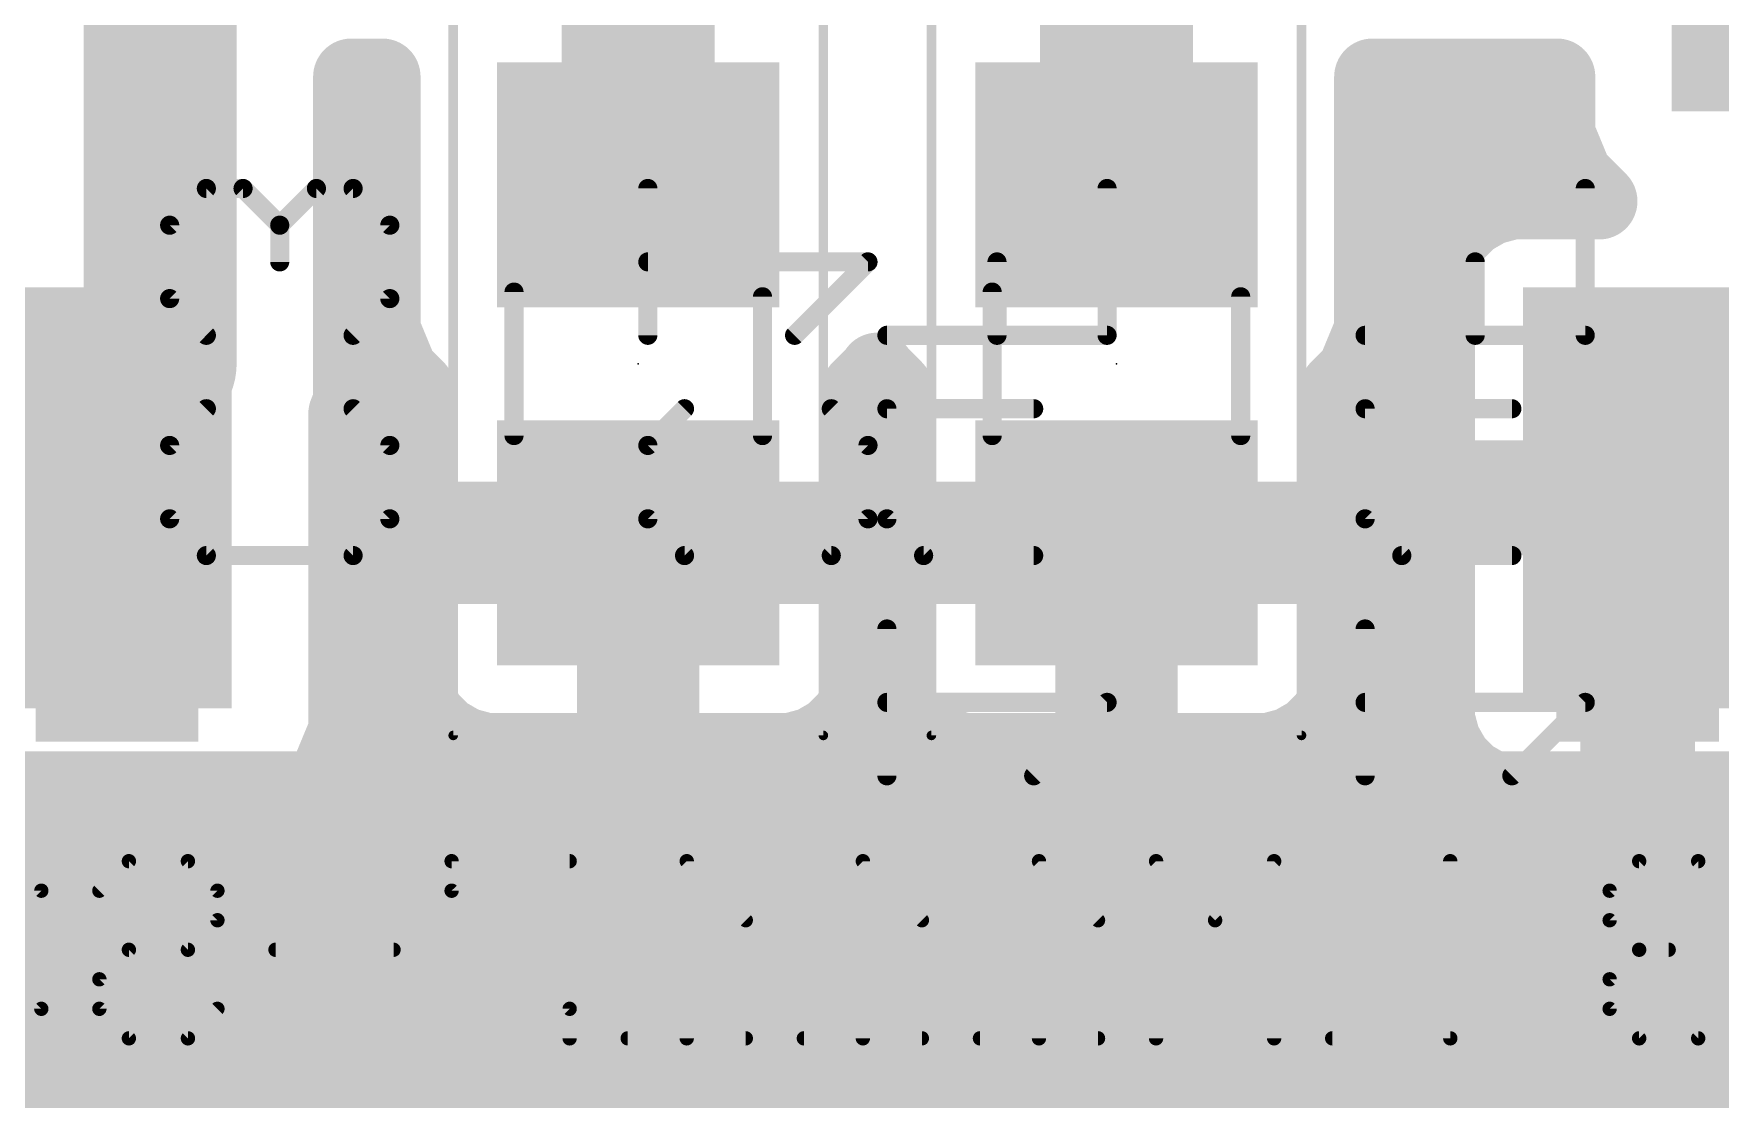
# Model space of a CAD drawing. Extents: x -0.2 to 52.3, y -1.5 to 54.9.
# Drawn here: x 24.73 to 33.69, y 30.39 to 36.04 of the extents above; entities that cross this region are included whole.
import ezdxf

# ---------------------------------------------------------------- set-up
doc = ezdxf.new("R2010")
doc.units = 0
for name, color, linetype in [('16', 175, 'CONTINUOUS'), ('22', 253, 'CONTINUOUS'), ('24', 7, 'CONTINUOUS'), ('26', 253, 'CONTINUOUS'), ('28', 253, 'CONTINUOUS'), ('40', 175, 'CONTINUOUS'), ('52', 253, 'CONTINUOUS')]:
    doc.layers.add(name, color=color, linetype=linetype)

# ---------------------------------------------------------------- blocks, each defined once
blk = doc.blocks.new('RECT')
blk.add_solid([(-0.5, -0.5), (0.5, -0.5), (-0.5, 0.5), (0.5, 0.5)])

msp = doc.modelspace()

# ---------------------------------------------------------------- linework, layer by layer
at = {"layer": '16'}
for points, const_width in [([(25.4, 34.29), (25.4, 36.83)], 0.8128), ([(27.94, 35.24), (27.94, 36.83)], 0.8128), ([(30.48, 35.24), (30.48, 36.83)], 0.8128), ([(26.416, 34.0879), (26.416, 35.814)], 0.4064), ([(26.416, 35.814), (26.5804, 35.814)], 0.4064), ([(26.5804, 35.814), (26.5804, 34.4687)], 0.4064), ([(31.8396, 34.4687), (31.8396, 35.814)], 0.4064), ([(31.8396, 35.814), (32.8204, 35.814)], 0.4064), ([(32.8204, 35.814), (32.8204, 35.5087)], 0.4064), ([(26.416, 35.7632), (26.5804, 35.7632)], 0.4064), ([(31.8396, 35.7632), (32.8204, 35.7632)], 0.4064), ([(32.8204, 35.5087), (32.9132, 35.2847)], 0.4064), ([(26.416, 35.3568), (26.5804, 35.3568)], 0.4064), ([(31.8396, 35.3568), (32.8833, 35.3568)], 0.4064), ([(32.9132, 35.2847), (33.0443, 35.1536)], 0.4064), ([(32.4625, 35.1224), (32.3583, 35.0622)], 0.4064), ([(32.5788, 35.1536), (32.4625, 35.1224)], 0.4064), ([(33.0443, 35.1536), (32.5788, 35.1536)], 0.4064), ([(32.3583, 35.0622), (32.2731, 34.9771)], 0.4064), ([(26.416, 34.9504), (26.5804, 34.9504)], 0.4064), ([(31.8396, 34.9504), (32.2577, 34.9504)], 0.4064), ([(32.2731, 34.9771), (32.213, 34.8729)], 0.4064), ([(32.213, 34.8729), (32.1818, 34.7566)], 0.4064), ([(32.1818, 34.7566), (32.1818, 33.6804)], 0.4064), ([(25.1714, 34.0614), (25.4, 34.29)], 0.8128), ([(26.416, 34.544), (26.5804, 34.544)], 0.4064), ([(26.5804, 34.4687), (26.6732, 34.2447)], 0.4064), ([(31.7468, 34.2447), (31.8396, 34.4687)], 0.4064), ([(31.8396, 34.544), (32.1818, 34.544)], 0.4064), ([(25.1714, 33.5788), (25.1714, 34.0614)], 0.8128), ([(26.6732, 34.2447), (26.7613, 34.1566)], 0.4064), ([(29.1187, 34.1566), (29.2068, 34.2447)], 0.4064), ([(29.2068, 34.2447), (29.21, 34.2524)], 0.4064), ([(29.21, 34.2524), (29.2132, 34.2447)], 0.4064), ([(29.2132, 34.2447), (29.3013, 34.1566)], 0.4064), ([(31.6587, 34.1566), (31.7468, 34.2447)], 0.4064), ([(26.416, 34.1376), (26.7562, 34.1376)], 0.4064), ([(26.7613, 34.1566), (26.7328, 34.0502)], 0.4064), ([(29.1472, 34.0502), (29.1187, 34.1566)], 0.4064), ([(29.1238, 34.1376), (29.2962, 34.1376)], 0.4064), ([(29.3013, 34.1566), (29.2728, 34.0502)], 0.4064), ([(31.6872, 34.0502), (31.6587, 34.1566)], 0.4064), ([(31.6638, 34.1376), (32.1818, 34.1376)], 0.4064), ([(26.3906, 34.0266), (26.416, 34.0879)], 0.4064), ([(26.3906, 32.3399), (26.3906, 34.0266)], 0.4064), ([(26.7328, 34.0502), (26.7328, 33.4618)], 0.4064), ([(29.1472, 33.4618), (29.1472, 34.0502)], 0.4064), ([(29.2728, 34.0502), (29.2728, 33.4618)], 0.4064), ([(31.6872, 33.4618), (31.6872, 34.0502)], 0.4064), ([(26.3906, 33.7312), (26.7328, 33.7312)], 0.4064), ([(29.1472, 33.7312), (29.2728, 33.7312)], 0.4064), ([(31.6872, 33.7312), (32.1818, 33.7312)], 0.4064), ([(32.1818, 33.6804), (33.147, 33.6804)], 0.4064), ([(33.147, 33.6804), (33.147, 33.4772)], 0.4064), ([(33.3502, 33.4772), (33.3502, 33.6804)], 0.4064), ([(33.3502, 33.6804), (34.3154, 33.6804)], 0.4064), ([(26.7328, 33.4618), (27.8182, 33.4618)], 0.4064), ([(27.8182, 33.4618), (27.8182, 33.2182)], 0.4064), ([(28.0618, 33.2182), (28.0618, 33.4618)], 0.4064), ([(28.0618, 33.4618), (29.1472, 33.4618)], 0.4064), ([(29.2728, 33.4618), (30.3582, 33.4618)], 0.4064), ([(30.3582, 33.4618), (30.3582, 33.2182)], 0.4064), ([(30.6018, 33.2182), (30.6018, 33.4618)], 0.4064), ([(30.6018, 33.4618), (31.6872, 33.4618)], 0.4064), ([(33.147, 33.4772), (32.1818, 33.4772)], 0.4064), ([(32.1818, 33.4772), (32.1818, 32.401)], 0.4064), ([(33.147, 32.004), (33.147, 33.4772)], 0.4064), ([(33.147, 33.4772), (33.3502, 33.4772)], 0.4064), ([(33.3502, 33.4772), (33.3502, 32.004)], 0.4064), ([(34.3154, 33.4772), (33.3502, 33.4772)], 0.4064), ([(26.3906, 33.3248), (27.8182, 33.3248)], 0.4064), ([(28.0618, 33.3248), (30.3582, 33.3248)], 0.4064), ([(30.6018, 33.3248), (32.1818, 33.3248)], 0.4064), ([(33.147, 33.3248), (33.3502, 33.3248)], 0.4064), ([(27.8182, 33.2182), (26.7328, 33.2182)], 0.4064), ([(26.7328, 33.2182), (26.7328, 32.6298)], 0.4064), ([(27.8182, 32.2328), (27.8182, 33.2182)], 0.4064), ([(27.8182, 33.2182), (28.0618, 33.2182)], 0.4064), ([(28.0618, 33.2182), (28.0618, 32.2328)], 0.4064), ([(29.1472, 33.2182), (28.0618, 33.2182)], 0.4064), ([(29.1472, 32.6298), (29.1472, 33.2182)], 0.4064), ([(30.3582, 33.2182), (29.2728, 33.2182)], 0.4064), ([(29.2728, 33.2182), (29.2728, 32.6298)], 0.4064), ([(30.3582, 32.2328), (30.3582, 33.2182)], 0.4064), ([(30.3582, 33.2182), (30.6018, 33.2182)], 0.4064), ([(30.6018, 33.2182), (30.6018, 32.2328)], 0.4064), ([(31.6872, 33.2182), (30.6018, 33.2182)], 0.4064), ([(31.6872, 32.6298), (31.6872, 33.2182)], 0.4064), ([(26.3906, 32.9184), (26.7328, 32.9184)], 0.4064), ([(27.8182, 32.9184), (28.0618, 32.9184)], 0.4064), ([(29.1472, 32.9184), (29.2728, 32.9184)], 0.4064), ([(30.3582, 32.9184), (30.6018, 32.9184)], 0.4064), ([(31.6872, 32.9184), (32.1818, 32.9184)], 0.4064), ([(33.147, 32.9184), (33.3502, 32.9184)], 0.4064), ([(26.7328, 32.6298), (26.764, 32.5135)], 0.4064), ([(29.116, 32.5135), (29.1472, 32.6298)], 0.4064), ([(29.2728, 32.6298), (29.304, 32.5135)], 0.4064), ([(31.656, 32.5135), (31.6872, 32.6298)], 0.4064), ([(26.3906, 32.512), (26.7648, 32.512)], 0.4064), ([(26.764, 32.5135), (26.8241, 32.4093)], 0.4064), ([(27.8182, 32.512), (28.0618, 32.512)], 0.4064), ([(29.0559, 32.4093), (29.116, 32.5135)], 0.4064), ([(29.1152, 32.512), (29.3048, 32.512)], 0.4064), ([(29.304, 32.5135), (29.3641, 32.4093)], 0.4064), ([(30.3582, 32.512), (30.6018, 32.512)], 0.4064), ([(31.5959, 32.4093), (31.656, 32.5135)], 0.4064), ([(31.6552, 32.512), (32.1818, 32.512)], 0.4064), ([(33.147, 32.512), (33.3502, 32.512)], 0.4064), ([(26.8241, 32.4093), (26.9093, 32.3241)], 0.4064), ([(28.9707, 32.3241), (29.0559, 32.4093)], 0.4064), ([(29.3641, 32.4093), (29.4493, 32.3241)], 0.4064), ([(31.5107, 32.3241), (31.5959, 32.4093)], 0.4064), ([(26.2978, 32.1159), (26.3906, 32.3399)], 0.4064), ([(26.9093, 32.3241), (27.0135, 32.264)], 0.4064), ([(28.8665, 32.264), (28.9707, 32.3241)], 0.4064), ([(29.4493, 32.3241), (29.5535, 32.264)], 0.4064), ([(31.4065, 32.264), (31.5107, 32.3241)], 0.4064), ([(32.1818, 32.401), (32.213, 32.2847)], 0.4064), ([(27.0135, 32.264), (27.1298, 32.2328)], 0.4064), ([(27.1298, 32.2328), (27.8182, 32.2328)], 0.4064), ([(28.0618, 32.2328), (28.7502, 32.2328)], 0.4064), ([(28.7502, 32.2328), (28.8665, 32.264)], 0.4064), ([(29.5535, 32.264), (29.6698, 32.2328)], 0.4064), ([(29.6698, 32.2328), (30.3582, 32.2328)], 0.4064), ([(30.6018, 32.2328), (31.2902, 32.2328)], 0.4064), ([(31.2902, 32.2328), (31.4065, 32.264)], 0.4064), ([(32.213, 32.2847), (32.2731, 32.1805)], 0.4064), ([(32.2731, 32.1805), (32.3583, 32.0953)], 0.4064), ([(26.1263, 31.9444), (26.2978, 32.1159)], 0.4064), ([(26.2875, 32.1056), (32.348, 32.1056)], 0.4064), ([(32.3583, 32.0953), (32.4625, 32.0352)], 0.4064), ([(33.147, 32.1056), (33.3502, 32.1056)], 0.4064), ([(32.4625, 32.0352), (32.5788, 32.004)], 0.4064), ([(32.5788, 32.004), (33.147, 32.004)], 0.4064), ([(33.3502, 32.004), (33.9184, 32.004)], 0.4064), ([(25.9023, 31.8516), (26.1263, 31.9444)], 0.4064), ([(24.4405, 31.8516), (25.9023, 31.8516)], 0.4064), ([(19.8628, 31.6992), (40.6148, 31.6992)], 0.4064), ([(19.8628, 31.2928), (40.5384, 31.2928)], 0.4064), ([(19.8628, 30.8864), (40.5384, 30.8864)], 0.4064), ([(20.1995, 30.48), (40.5384, 30.48)], 0.4064)]:
    msp.add_lwpolyline(points, dxfattribs=dict(at, const_width=const_width))
for points, const_width in [([(26.5176, 35.814, 1), (26.3144, 35.814)], 0.2032), ([(26.416, 35.9156, 1), (26.416, 35.7124)], 0.2032), ([(26.682, 35.814, 1), (26.4788, 35.814)], 0.2032), ([(26.5804, 35.7124, 1), (26.5804, 35.9156)], 0.2032), ([(31.9412, 35.814, 1), (31.738, 35.814)], 0.2032), ([(31.8396, 35.9156, 1), (31.8396, 35.7124)], 0.2032), ([(32.922, 35.814, 1), (32.7188, 35.814)], 0.2032), ([(32.8204, 35.7124, 1), (32.8204, 35.9156)], 0.2032), ([(26.416, 35.8648, 1), (26.416, 35.6616)], 0.2032), ([(26.5804, 35.6616, 1), (26.5804, 35.8648)], 0.2032), ([(31.8396, 35.8648, 1), (31.8396, 35.6616)], 0.2032), ([(32.8204, 35.6616, 1), (32.8204, 35.8648)], 0.2032), ([(32.9143, 35.5476, 1), (32.7265, 35.4699)], 0.2032), ([(32.7188, 35.5087, 1), (32.922, 35.5087)], 0.2032), ([(26.416, 35.4584, 1), (26.416, 35.2552)], 0.2032), ([(26.5804, 35.2552, 1), (26.5804, 35.4584)], 0.2032), ([(31.8396, 35.4584, 1), (31.8396, 35.2552)], 0.2032), ([(32.985, 35.3565, 1), (32.8414, 35.2128)], 0.2032), ([(32.8833, 35.2552, 1), (32.8833, 35.4584)], 0.2032), ([(27.7368, 35.24, 1), (28.1432, 35.24)], 0.4064), ([(30.2768, 35.24, 1), (30.6832, 35.24)], 0.4064), ([(32.8193, 35.2458, 1), (33.0071, 35.3236)], 0.2032), ([(32.4362, 35.2206, 1), (32.4888, 35.0243)], 0.2032), ([(32.5133, 35.0345, 1), (32.4117, 35.2104)], 0.2032), ([(32.5788, 35.2552, 1), (32.5788, 35.052)], 0.2032), ([(32.6051, 35.0555, 1), (32.5525, 35.2517)], 0.2032), ([(32.9725, 35.0818, 1), (33.1161, 35.2254)], 0.2032), ([(33.0443, 35.052, 1), (33.0443, 35.2552)], 0.2032), ([(32.3075, 35.1502, 1), (32.4091, 34.9743)], 0.2032), ([(32.4301, 34.9904, 1), (32.2864, 35.1341)], 0.2032), ([(26.416, 35.052, 1), (26.416, 34.8488)], 0.2032), ([(26.5804, 34.8488, 1), (26.5804, 35.052)], 0.2032), ([(31.8396, 35.052, 1), (31.8396, 34.8488)], 0.2032), ([(32.2013, 35.049, 1), (32.345, 34.9053)], 0.2032), ([(32.3611, 34.9263, 1), (32.1852, 35.0279)], 0.2032), ([(32.2577, 34.8488, 1), (32.2577, 35.052)], 0.2032), ([(32.3111, 34.8466, 1), (32.1148, 34.8992)], 0.2032), ([(32.2834, 34.7566, 1), (32.0802, 34.7566)], 0.2032), ([(32.125, 34.9237, 1), (32.3009, 34.8221)], 0.2032), ([(32.0837, 34.7829, 1), (32.2799, 34.7303)], 0.2032), ([(25.5437, 34.1463, 1), (25.2563, 34.4337)], 0.4064), ([(26.416, 34.6456, 1), (26.416, 34.4424)], 0.2032), ([(26.6743, 34.5076, 1), (26.4865, 34.4299)], 0.2032), ([(26.5804, 34.4424, 1), (26.5804, 34.6456)], 0.2032), ([(31.8396, 34.6456, 1), (31.8396, 34.4424)], 0.2032), ([(31.9335, 34.4299, 1), (31.7457, 34.5076)], 0.2032), ([(32.1818, 34.4424, 1), (32.1818, 34.6456)], 0.2032), ([(25.1968, 34.29, 1), (25.6032, 34.29)], 0.4064), ([(26.4788, 34.4687, 1), (26.682, 34.4687)], 0.2032), ([(31.738, 34.4687, 1), (31.9412, 34.4687)], 0.2032), ([(25.3746, 34.0614, 1), (24.9682, 34.0614)], 0.4064), ([(25.0277, 34.2051, 1), (25.3151, 33.9177)], 0.4064), ([(26.745, 34.3165, 1), (26.6014, 34.1728)], 0.2032), ([(29.3039, 34.2913, 1), (29.1161, 34.2136)], 0.2032), ([(29.285, 34.3165, 1), (29.1414, 34.1728)], 0.2032), ([(29.3039, 34.2135, 1), (29.1161, 34.2913)], 0.2032), ([(29.2786, 34.1728, 1), (29.1349, 34.3165)], 0.2032), ([(31.8186, 34.1728, 1), (31.6749, 34.3165)], 0.2032), ([(26.416, 34.2392, 1), (26.416, 34.036)], 0.2032), ([(26.5793, 34.2058, 1), (26.7671, 34.2836)], 0.2032), ([(26.8594, 34.1303, 1), (26.6632, 34.1829)], 0.2032), ([(26.6895, 34.0847, 1), (26.8332, 34.2284)], 0.2032), ([(26.7562, 34.036, 1), (26.7562, 34.2392)], 0.2032), ([(29.2168, 34.1829, 1), (29.0205, 34.1303)], 0.2032), ([(29.0468, 34.2284, 1), (29.1905, 34.0847)], 0.2032), ([(29.1238, 34.2392, 1), (29.1238, 34.036)], 0.2032), ([(29.1129, 34.2836, 1), (29.3007, 34.2058)], 0.2032), ([(29.1193, 34.2058, 1), (29.3071, 34.2835)], 0.2032), ([(29.3994, 34.1303, 1), (29.2032, 34.1829)], 0.2032), ([(29.2295, 34.0847, 1), (29.3732, 34.2284)], 0.2032), ([(29.2962, 34.036, 1), (29.2962, 34.2392)], 0.2032), ([(31.7568, 34.1829, 1), (31.5605, 34.1303)], 0.2032), ([(31.5868, 34.2284, 1), (31.7305, 34.0847)], 0.2032), ([(31.6638, 34.2392, 1), (31.6638, 34.036)], 0.2032), ([(31.6529, 34.2836, 1), (31.8407, 34.2058)], 0.2032), ([(32.1818, 34.036, 1), (32.1818, 34.2392)], 0.2032), ([(26.4922, 34.0266, 1), (26.289, 34.0266)], 0.2032), ([(26.5099, 34.049, 1), (26.3221, 34.1268)], 0.2032), ([(26.8344, 34.0502, 1), (26.6312, 34.0502)], 0.2032), ([(29.2488, 34.0502, 1), (29.0456, 34.0502)], 0.2032), ([(29.3744, 34.0502, 1), (29.1712, 34.0502)], 0.2032), ([(31.7888, 34.0502, 1), (31.5856, 34.0502)], 0.2032), ([(26.2967, 34.0655, 1), (26.4845, 33.9877)], 0.2032), ([(26.3144, 34.0879, 1), (26.5176, 34.0879)], 0.2032), ([(26.6347, 34.0765, 1), (26.8309, 34.0239)], 0.2032), ([(29.0491, 34.0239, 1), (29.2453, 34.0765)], 0.2032), ([(29.1747, 34.0765, 1), (29.3709, 34.0239)], 0.2032), ([(31.5891, 34.0239, 1), (31.7853, 34.0765)], 0.2032), ([(26.3906, 33.8328, 1), (26.3906, 33.6296)], 0.2032), ([(26.7328, 33.6296, 1), (26.7328, 33.8328)], 0.2032), ([(29.1472, 33.8328, 1), (29.1472, 33.6296)], 0.2032), ([(29.2728, 33.6296, 1), (29.2728, 33.8328)], 0.2032), ([(31.6872, 33.8328, 1), (31.6872, 33.6296)], 0.2032), ([(32.1818, 33.782, 1), (32.1818, 33.5788)], 0.2032), ([(32.1818, 33.6296, 1), (32.1818, 33.8328)], 0.2032), ([(33.2486, 33.6804, 1), (33.0454, 33.6804)], 0.2032), ([(33.147, 33.5788, 1), (33.147, 33.782)], 0.2032), ([(33.4518, 33.6804, 1), (33.2486, 33.6804)], 0.2032), ([(33.3502, 33.782, 1), (33.3502, 33.5788)], 0.2032), ([(24.9682, 33.5788, 1), (25.3746, 33.5788)], 0.4064), ([(32.0802, 33.6804, 1), (32.2834, 33.6804)], 0.2032), ([(26.7328, 33.5634, 1), (26.7328, 33.3602)], 0.2032), ([(27.9198, 33.4618, 1), (27.7166, 33.4618)], 0.2032), ([(27.8182, 33.3602, 1), (27.8182, 33.5634)], 0.2032), ([(28.1634, 33.4618, 1), (27.9602, 33.4618)], 0.2032), ([(28.0618, 33.5634, 1), (28.0618, 33.3602)], 0.2032), ([(29.1472, 33.3602, 1), (29.1472, 33.5634)], 0.2032), ([(29.2728, 33.5634, 1), (29.2728, 33.3602)], 0.2032), ([(30.4598, 33.4618, 1), (30.2566, 33.4618)], 0.2032), ([(30.3582, 33.3602, 1), (30.3582, 33.5634)], 0.2032), ([(30.7034, 33.4618, 1), (30.5002, 33.4618)], 0.2032), ([(30.6018, 33.5634, 1), (30.6018, 33.3602)], 0.2032), ([(31.6872, 33.3602, 1), (31.6872, 33.5634)], 0.2032), ([(32.1818, 33.5788, 1), (32.1818, 33.3756)], 0.2032), ([(32.2834, 33.4772, 1), (32.0802, 33.4772)], 0.2032), ([(33.2486, 33.4772, 1), (33.0454, 33.4772)], 0.2032), ([(33.147, 33.5788, 1), (33.147, 33.3756)], 0.2032), ([(33.147, 33.3756, 1), (33.147, 33.5788)], 0.2032), ([(33.4518, 33.4772, 1), (33.2486, 33.4772)], 0.2032), ([(33.3502, 33.5788, 1), (33.3502, 33.3756)], 0.2032), ([(33.3502, 33.3756, 1), (33.3502, 33.5788)], 0.2032), ([(26.3906, 33.4264, 1), (26.3906, 33.2232)], 0.2032), ([(26.6312, 33.4618, 1), (26.8344, 33.4618)], 0.2032), ([(27.8182, 33.2232, 1), (27.8182, 33.4264)], 0.2032), ([(28.0618, 33.4264, 1), (28.0618, 33.2232)], 0.2032), ([(29.0456, 33.4618, 1), (29.2488, 33.4618)], 0.2032), ([(29.1712, 33.4618, 1), (29.3744, 33.4618)], 0.2032), ([(30.3582, 33.2232, 1), (30.3582, 33.4264)], 0.2032), ([(30.6018, 33.4264, 1), (30.6018, 33.2232)], 0.2032), ([(31.5856, 33.4618, 1), (31.7888, 33.4618)], 0.2032), ([(32.1818, 33.2232, 1), (32.1818, 33.4264)], 0.2032), ([(33.0454, 33.4772, 1), (33.2486, 33.4772)], 0.2032), ([(33.147, 33.4264, 1), (33.147, 33.2232)], 0.2032), ([(33.2486, 33.4772, 1), (33.4518, 33.4772)], 0.2032), ([(33.3502, 33.2232, 1), (33.3502, 33.4264)], 0.2032), ([(26.7328, 33.3198, 1), (26.7328, 33.1166)], 0.2032), ([(26.8344, 33.2182, 1), (26.6312, 33.2182)], 0.2032), ([(27.9198, 33.2182, 1), (27.7166, 33.2182)], 0.2032), ([(27.8182, 33.3198, 1), (27.8182, 33.1166)], 0.2032), ([(27.8182, 33.1166, 1), (27.8182, 33.3198)], 0.2032), ([(28.1634, 33.2182, 1), (27.9602, 33.2182)], 0.2032), ([(28.0618, 33.3198, 1), (28.0618, 33.1166)], 0.2032), ([(28.0618, 33.1166, 1), (28.0618, 33.3198)], 0.2032), ([(29.2488, 33.2182, 1), (29.0456, 33.2182)], 0.2032), ([(29.1472, 33.1166, 1), (29.1472, 33.3198)], 0.2032), ([(29.2728, 33.3198, 1), (29.2728, 33.1166)], 0.2032), ([(29.3744, 33.2182, 1), (29.1712, 33.2182)], 0.2032), ([(30.4598, 33.2182, 1), (30.2566, 33.2182)], 0.2032), ([(30.3582, 33.3198, 1), (30.3582, 33.1166)], 0.2032), ([(30.3582, 33.1166, 1), (30.3582, 33.3198)], 0.2032), ([(30.7034, 33.2182, 1), (30.5002, 33.2182)], 0.2032), ([(30.6018, 33.3198, 1), (30.6018, 33.1166)], 0.2032), ([(30.6018, 33.1166, 1), (30.6018, 33.3198)], 0.2032), ([(31.7888, 33.2182, 1), (31.5856, 33.2182)], 0.2032), ([(31.6872, 33.1166, 1), (31.6872, 33.3198)], 0.2032), ([(27.7166, 33.2182, 1), (27.9198, 33.2182)], 0.2032), ([(27.9602, 33.2182, 1), (28.1634, 33.2182)], 0.2032), ([(30.2566, 33.2182, 1), (30.4598, 33.2182)], 0.2032), ([(30.5002, 33.2182, 1), (30.7034, 33.2182)], 0.2032), ([(26.3906, 33.02, 1), (26.3906, 32.8168)], 0.2032), ([(26.7328, 32.8168, 1), (26.7328, 33.02)], 0.2032), ([(27.8182, 33.02, 1), (27.8182, 32.8168)], 0.2032), ([(28.0618, 32.8168, 1), (28.0618, 33.02)], 0.2032), ([(29.1472, 33.02, 1), (29.1472, 32.8168)], 0.2032), ([(29.2728, 32.8168, 1), (29.2728, 33.02)], 0.2032), ([(30.3582, 33.02, 1), (30.3582, 32.8168)], 0.2032), ([(30.6018, 32.8168, 1), (30.6018, 33.02)], 0.2032), ([(31.6872, 33.02, 1), (31.6872, 32.8168)], 0.2032), ([(32.1818, 32.8168, 1), (32.1818, 33.02)], 0.2032), ([(33.147, 33.02, 1), (33.147, 32.8168)], 0.2032), ([(33.3502, 32.8168, 1), (33.3502, 33.02)], 0.2032), ([(26.8309, 32.6561, 1), (26.6347, 32.6035)], 0.2032), ([(29.2453, 32.6035, 1), (29.0491, 32.6561)], 0.2032), ([(29.3709, 32.6561, 1), (29.1747, 32.6035)], 0.2032), ([(31.7853, 32.6035, 1), (31.5891, 32.6561)], 0.2032), ([(26.3906, 32.6136, 1), (26.3906, 32.4104)], 0.2032), ([(26.6312, 32.6298, 1), (26.8344, 32.6298)], 0.2032), ([(26.8519, 32.5643, 1), (26.676, 32.4627)], 0.2032), ([(26.7648, 32.4104, 1), (26.7648, 32.6136)], 0.2032), ([(27.8182, 32.6136, 1), (27.8182, 32.4104)], 0.2032), ([(28.0618, 32.4104, 1), (28.0618, 32.6136)], 0.2032), ([(29.1152, 32.6136, 1), (29.1152, 32.4104)], 0.2032), ([(29.204, 32.4627, 1), (29.0281, 32.5643)], 0.2032), ([(29.0456, 32.6298, 1), (29.2488, 32.6298)], 0.2032), ([(29.1712, 32.6298, 1), (29.3744, 32.6298)], 0.2032), ([(29.3919, 32.5643, 1), (29.216, 32.4627)], 0.2032), ([(29.3048, 32.4104, 1), (29.3048, 32.6136)], 0.2032), ([(30.3582, 32.6136, 1), (30.3582, 32.4104)], 0.2032), ([(30.6018, 32.4104, 1), (30.6018, 32.6136)], 0.2032), ([(31.6552, 32.6136, 1), (31.6552, 32.4104)], 0.2032), ([(31.744, 32.4627, 1), (31.5681, 32.5643)], 0.2032), ([(31.5856, 32.6298, 1), (31.7888, 32.6298)], 0.2032), ([(32.1818, 32.4104, 1), (32.1818, 32.6136)], 0.2032), ([(33.147, 32.6136, 1), (33.147, 32.4104)], 0.2032), ([(33.3502, 32.4104, 1), (33.3502, 32.6136)], 0.2032), ([(26.6658, 32.4872, 1), (26.8621, 32.5398)], 0.2032), ([(26.896, 32.4811, 1), (26.7523, 32.3374)], 0.2032), ([(29.1277, 32.3374, 1), (28.984, 32.4811)], 0.2032), ([(29.0179, 32.5398, 1), (29.2142, 32.4872)], 0.2032), ([(29.2058, 32.4872, 1), (29.4021, 32.5398)], 0.2032), ([(29.436, 32.4811, 1), (29.2923, 32.3374)], 0.2032), ([(31.6677, 32.3374, 1), (31.524, 32.4811)], 0.2032), ([(31.5579, 32.5398, 1), (31.7542, 32.4872)], 0.2032), ([(26.4845, 32.3011, 1), (26.2967, 32.3788)], 0.2032), ([(26.7362, 32.3585, 1), (26.9121, 32.4601)], 0.2032), ([(26.9601, 32.4121, 1), (26.8585, 32.2362)], 0.2032), ([(29.0215, 32.2362, 1), (28.9199, 32.4121)], 0.2032), ([(28.9679, 32.4601, 1), (29.1438, 32.3585)], 0.2032), ([(29.2762, 32.3585, 1), (29.4521, 32.4601)], 0.2032), ([(29.5001, 32.4121, 1), (29.3985, 32.2362)], 0.2032), ([(31.5615, 32.2362, 1), (31.4599, 32.4121)], 0.2032), ([(31.5079, 32.4601, 1), (31.6838, 32.3585)], 0.2032), ([(32.2799, 32.4273, 1), (32.0837, 32.3747)], 0.2032), ([(26.289, 32.3399, 1), (26.4922, 32.3399)], 0.2032), ([(26.8374, 32.2523, 1), (26.9811, 32.396)], 0.2032), ([(27.0398, 32.3621, 1), (26.9872, 32.1658)], 0.2032), ([(26.9627, 32.176, 1), (27.0643, 32.3519)], 0.2032), ([(27.1298, 32.3344, 1), (27.1298, 32.1312)], 0.2032), ([(27.1035, 32.1347, 1), (27.1561, 32.3309)], 0.2032), ([(27.8182, 32.1312, 1), (27.8182, 32.3344)], 0.2032), ([(28.0618, 32.3344, 1), (28.0618, 32.1312)], 0.2032), ([(28.7239, 32.3309, 1), (28.7765, 32.1347)], 0.2032), ([(28.7502, 32.1312, 1), (28.7502, 32.3344)], 0.2032), ([(28.8157, 32.3519, 1), (28.9173, 32.176)], 0.2032), ([(28.8928, 32.1658, 1), (28.8402, 32.3621)], 0.2032), ([(28.8989, 32.396, 1), (29.0426, 32.2523)], 0.2032), ([(29.3774, 32.2523, 1), (29.5211, 32.396)], 0.2032), ([(29.5798, 32.3621, 1), (29.5272, 32.1658)], 0.2032), ([(29.5027, 32.176, 1), (29.6043, 32.3519)], 0.2032), ([(29.6698, 32.3344, 1), (29.6698, 32.1312)], 0.2032), ([(29.6435, 32.1347, 1), (29.6961, 32.3309)], 0.2032), ([(30.3582, 32.1312, 1), (30.3582, 32.3344)], 0.2032), ([(30.6018, 32.3344, 1), (30.6018, 32.1312)], 0.2032), ([(31.2639, 32.3309, 1), (31.3165, 32.1347)], 0.2032), ([(31.2902, 32.1312, 1), (31.2902, 32.3344)], 0.2032), ([(31.3557, 32.3519, 1), (31.4573, 32.176)], 0.2032), ([(31.4328, 32.1658, 1), (31.3802, 32.3621)], 0.2032), ([(31.4389, 32.396, 1), (31.5826, 32.2523)], 0.2032), ([(32.0802, 32.401, 1), (32.2834, 32.401)], 0.2032), ([(32.3009, 32.3355, 1), (32.125, 32.2339)], 0.2032), ([(32.1148, 32.2584, 1), (32.3111, 32.311)], 0.2032), ([(32.345, 32.2523, 1), (32.2013, 32.1086)], 0.2032), ([(26.2875, 32.2072, 1), (26.2875, 32.004)], 0.2032), ([(26.2039, 32.1548, 1), (26.3917, 32.077)], 0.2032), ([(26.3696, 32.044, 1), (26.2259, 32.1877)], 0.2032), ([(27.7166, 32.2328, 1), (27.9198, 32.2328)], 0.2032), ([(27.9602, 32.2328, 1), (28.1634, 32.2328)], 0.2032), ([(30.2566, 32.2328, 1), (30.4598, 32.2328)], 0.2032), ([(30.5002, 32.2328, 1), (30.7034, 32.2328)], 0.2032), ([(32.1852, 32.1297, 1), (32.3611, 32.2313)], 0.2032), ([(32.4091, 32.1833, 1), (32.3075, 32.0074)], 0.2032), ([(32.2864, 32.0235, 1), (32.4301, 32.1672)], 0.2032), ([(32.348, 32.004, 1), (32.348, 32.2072)], 0.2032), ([(33.147, 32.2072, 1), (33.147, 32.004)], 0.2032), ([(33.3502, 32.004, 1), (33.3502, 32.2072)], 0.2032), ([(32.4888, 32.1333, 1), (32.4362, 31.937)], 0.2032), ([(32.4117, 31.9472, 1), (32.5133, 32.1231)], 0.2032), ([(32.5788, 32.1056, 1), (32.5788, 31.9024)], 0.2032), ([(32.5525, 31.9059, 1), (32.6051, 32.1021)], 0.2032), ([(33.147, 31.9024, 1), (33.147, 32.1056)], 0.2032), ([(33.3502, 32.1056, 1), (33.3502, 31.9024)], 0.2032), ([(26.0545, 32.0162, 1), (26.1982, 31.8726)], 0.2032), ([(26.1652, 31.8505, 1), (26.0874, 32.0383)], 0.2032), ([(33.0454, 32.004, 1), (33.2486, 32.004)], 0.2032), ([(33.2486, 32.004, 1), (33.4518, 32.004)], 0.2032), ([(25.8634, 31.9455, 1), (25.9411, 31.7577)], 0.2032), ([(25.9023, 31.75, 1), (25.9023, 31.9532)], 0.2032)]:
    msp.add_lwpolyline(points, format="xyb", dxfattribs=dict(at, const_width=const_width))
at = {"layer": '22', "const_width": 0.2032}
for points in [[(26.1366, 32.131), (19.5834, 32.131)], [(26.1366, 28.829), (26.1366, 32.131)], [(38.8366, 32.131), (32.2834, 32.131)], [(32.2834, 32.131), (32.2834, 28.829)]]:
    msp.add_lwpolyline(points, dxfattribs=at)
at = {"layer": '22', "const_width": 0.1016}
for points in [[(26.1874, 32.131, 1), (26.0858, 32.131)], [(26.1366, 32.0802, 1), (26.1366, 32.1818)], [(32.2834, 32.1818, 1), (32.2834, 32.0802)], [(32.3342, 32.131, 1), (32.2326, 32.131)]]:
    msp.add_lwpolyline(points, format="xyb", dxfattribs=at)
at = {"layer": '24'}
for p in [(27.94, 34.29), (30.48, 34.29)]:
    msp.add_point(p, dxfattribs=at)
at = {"layer": '26', "const_width": 0.1016}
for points in [[(25.6457, 35.221), (25.4508, 35.0261)], [(25.8406, 35.221), (25.6457, 35.221)], [(26.0355, 35.0261), (25.8406, 35.221)], [(26.2304, 35.221), (26.0355, 35.0261)], [(26.4253, 35.221), (26.2304, 35.221)], [(26.6202, 35.0261), (26.4253, 35.221)], [(27.9908, 34.4414), (27.9908, 35.221)], [(25.4508, 35.0261), (25.4508, 34.6363)], [(26.0355, 35.0261), (26.0355, 34.8312)], [(26.6202, 34.6363), (26.6202, 35.0261)], [(29.1602, 34.8312), (27.9908, 34.8312)], [(28.7704, 34.4414), (29.1602, 34.8312)], [(25.4508, 34.6363), (25.6457, 34.4414)], [(26.4253, 34.4414), (26.6202, 34.6363)], [(25.4508, 33.8567), (25.6457, 34.0516)], [(26.4253, 34.0516), (26.6202, 33.8567)], [(27.9908, 33.8567), (28.1857, 34.0516)], [(28.9653, 34.0516), (29.1602, 33.8567)], [(25.4508, 33.4669), (25.4508, 33.8567)], [(26.6202, 33.8567), (26.6202, 33.4669)], [(27.9908, 33.4669), (27.9908, 33.8567)], [(29.1602, 33.8567), (29.1602, 33.4669)], [(25.6457, 33.272), (25.4508, 33.4669)], [(26.6202, 33.4669), (26.4253, 33.272)], [(28.1857, 33.272), (27.9908, 33.4669)], [(29.1602, 33.4669), (28.9653, 33.272)], [(26.4253, 33.272), (25.6457, 33.272)], [(28.9653, 33.272), (28.1857, 33.272)]]:
    msp.add_lwpolyline(points, dxfattribs=at)
at = {"layer": '26', "const_width": 0.0508}
for points in [[(25.6457, 35.2464, 1), (25.6457, 35.1956)], [(25.6637, 35.203, 1), (25.6277, 35.239)], [(25.8586, 35.239, 1), (25.8226, 35.203)], [(25.8406, 35.1956, 1), (25.8406, 35.2464)], [(26.2304, 35.2464, 1), (26.2304, 35.1956)], [(26.2484, 35.203, 1), (26.2124, 35.239)], [(26.4433, 35.239, 1), (26.4073, 35.203)], [(26.4253, 35.1956, 1), (26.4253, 35.2464)], [(28.0162, 35.221, 1), (27.9654, 35.221)], [(25.4328, 35.0441, 1), (25.4688, 35.0081)], [(25.4762, 35.0261, 1), (25.4254, 35.0261)], [(26.0175, 35.0441, 1), (26.0535, 35.0081)], [(26.0609, 35.0261, 1), (26.0101, 35.0261)], [(26.0175, 35.0081, 1), (26.0535, 35.0441)], [(26.6456, 35.0261, 1), (26.5948, 35.0261)], [(26.6022, 35.0081, 1), (26.6382, 35.0441)], [(26.0101, 34.8312, 1), (26.0609, 34.8312)], [(27.9908, 34.8566, 1), (27.9908, 34.8058)], [(29.1782, 34.8132, 1), (29.1422, 34.8492)], [(29.1602, 34.8058, 1), (29.1602, 34.8566)], [(25.4688, 34.6543, 1), (25.4328, 34.6183)], [(26.6382, 34.6183, 1), (26.6022, 34.6543)], [(25.4254, 34.6363, 1), (25.4762, 34.6363)], [(26.5948, 34.6363, 1), (26.6456, 34.6363)], [(25.6277, 34.4234, 1), (25.6637, 34.4594)], [(26.4073, 34.4594, 1), (26.4433, 34.4234)], [(27.9654, 34.4414, 1), (28.0162, 34.4414)], [(28.7524, 34.4594, 1), (28.7884, 34.4234)], [(25.6637, 34.0336, 1), (25.6277, 34.0696)], [(26.4433, 34.0696, 1), (26.4073, 34.0336)], [(28.2037, 34.0336, 1), (28.1677, 34.0696)], [(28.9833, 34.0696, 1), (28.9473, 34.0336)], [(25.4328, 33.8747, 1), (25.4688, 33.8387)], [(25.4762, 33.8567, 1), (25.4254, 33.8567)], [(26.6456, 33.8567, 1), (26.5948, 33.8567)], [(26.6022, 33.8387, 1), (26.6382, 33.8747)], [(27.9728, 33.8747, 1), (28.0088, 33.8387)], [(28.0162, 33.8567, 1), (27.9654, 33.8567)], [(29.1856, 33.8567, 1), (29.1348, 33.8567)], [(29.1422, 33.8387, 1), (29.1782, 33.8747)], [(25.4688, 33.4849, 1), (25.4328, 33.4489)], [(26.6382, 33.4489, 1), (26.6022, 33.4849)], [(28.0088, 33.4849, 1), (27.9728, 33.4489)], [(29.1782, 33.4489, 1), (29.1422, 33.4849)], [(25.4254, 33.4669, 1), (25.4762, 33.4669)], [(26.5948, 33.4669, 1), (26.6456, 33.4669)], [(27.9654, 33.4669, 1), (28.0162, 33.4669)], [(29.1348, 33.4669, 1), (29.1856, 33.4669)], [(25.6457, 33.2974, 1), (25.6457, 33.2466)], [(25.6277, 33.254, 1), (25.6637, 33.29)], [(26.4073, 33.29, 1), (26.4433, 33.254)], [(26.4253, 33.2466, 1), (26.4253, 33.2974)], [(28.1857, 33.2974, 1), (28.1857, 33.2466)], [(28.1677, 33.254, 1), (28.2037, 33.29)], [(28.9473, 33.29, 1), (28.9833, 33.254)], [(28.9653, 33.2466, 1), (28.9653, 33.2974)]]:
    msp.add_lwpolyline(points, format="xyb", dxfattribs=at)
at = {"layer": '28'}
for points, const_width in [([(30.4302, 34.4414), (30.4302, 35.221)], 0.1016), ([(32.9702, 34.4414), (32.9702, 35.221)], 0.1016), ([(29.8455, 34.4414), (29.8455, 34.8312)], 0.1016), ([(32.3855, 34.4414), (32.3855, 34.8312)], 0.1016), ([(29.2608, 34.4414), (30.4302, 34.4414)], 0.1016), ([(31.8008, 34.4414), (32.9702, 34.4414)], 0.1016), ([(29.2608, 33.4669), (29.2608, 34.0516)], 0.1016), ([(29.2608, 34.0516), (30.0404, 34.0516)], 0.1016), ([(31.8008, 33.4669), (31.8008, 34.0516)], 0.1016), ([(31.8008, 34.0516), (32.5804, 34.0516)], 0.1016), ([(29.4557, 33.272), (29.2608, 33.4669)], 0.1016), ([(31.9957, 33.272), (31.8008, 33.4669)], 0.1016), ([(30.0404, 33.272), (29.4557, 33.272)], 0.1016), ([(32.5804, 33.272), (31.9957, 33.272)], 0.1016), ([(29.2608, 32.1026), (29.2608, 32.8822)], 0.1016), ([(31.8008, 32.1026), (31.8008, 32.8822)], 0.1016), ([(30.4302, 32.4924), (29.2608, 32.4924)], 0.1016), ([(30.0404, 32.1026), (30.4302, 32.4924)], 0.1016), ([(32.9702, 32.4924), (31.8008, 32.4924)], 0.1016), ([(32.5804, 32.1026), (32.9702, 32.4924)], 0.1016), ([(24.6122, 31.6492), (24.769, 31.4924)], 0.0762), ([(25.0775, 31.4924), (25.2342, 31.6492)], 0.0762), ([(25.2342, 31.6492), (25.5478, 31.6492)], 0.0762), ([(25.5478, 31.6492), (25.7045, 31.4924)], 0.0762), ([(27.5756, 31.6492), (26.9485, 31.6492)], 0.0762), ([(26.9485, 31.6492), (26.9485, 31.4924)], 0.0762), ([(28.5111, 31.3357), (28.1975, 31.6492)], 0.0762), ([(28.1975, 31.6492), (28.1975, 30.7086)], 0.0762), ([(29.4466, 31.3357), (29.1331, 31.6492)], 0.0762), ([(29.1331, 31.6492), (29.1331, 30.7086)], 0.0762), ([(30.3821, 31.3357), (30.0686, 31.6492)], 0.0762), ([(30.0686, 31.6492), (30.0686, 30.7086)], 0.0762), ([(31.0041, 31.3357), (30.6906, 31.6492)], 0.0762), ([(30.6906, 31.6492), (30.6906, 30.7086)], 0.0762), ([(31.3176, 31.6492), (31.0041, 31.3357)], 0.0762), ([(31.3176, 30.7086), (31.3176, 31.6492)], 0.0762), ([(32.2532, 31.6492), (32.2532, 30.7086)], 0.0762), ([(33.2566, 31.6492), (33.0999, 31.4924)], 0.0762), ([(33.5702, 31.6492), (33.2566, 31.6492)], 0.0762), ([(33.7269, 31.4924), (33.5702, 31.6492)], 0.0762), ([(24.769, 31.4924), (24.769, 30.8654)], 0.0762), ([(25.7045, 31.4924), (25.7045, 31.3357)], 0.0762), ([(26.9485, 31.4924), (27.5756, 30.8654)], 0.0762), ([(33.0999, 31.4924), (33.0999, 31.3357)], 0.0762), ([(25.7045, 31.3357), (25.5478, 31.1789)], 0.0762), ([(33.0999, 31.3357), (33.2566, 31.1789)], 0.0762), ([(25.2342, 31.1789), (25.0775, 31.0221)], 0.0762), ([(25.5478, 31.1789), (25.2342, 31.1789)], 0.0762), ([(26.64, 31.1789), (26.013, 31.1789)], 0.0762), ([(33.2566, 31.1789), (33.0999, 31.0221)], 0.0762), ([(33.2566, 31.1789), (33.4134, 31.1789)], 0.0762), ([(25.0775, 31.0221), (25.0775, 30.8654)], 0.0762), ([(33.0999, 31.0221), (33.0999, 30.8654)], 0.0762), ([(24.769, 30.8654), (24.6122, 30.7086)], 0.0762), ([(25.0775, 30.8654), (25.2342, 30.7086)], 0.0762), ([(25.5478, 30.7086), (25.7045, 30.8654)], 0.0762), ([(27.5756, 30.8654), (27.5756, 30.7086)], 0.0762), ([(33.0999, 30.8654), (33.2566, 30.7086)], 0.0762), ([(33.5702, 30.7086), (33.7269, 30.8654)], 0.0762), ([(25.2342, 30.7086), (25.5478, 30.7086)], 0.0762), ([(28.5111, 30.7086), (27.884, 30.7086)], 0.0762), ([(29.4466, 30.7086), (28.8195, 30.7086)], 0.0762), ([(30.3821, 30.7086), (29.755, 30.7086)], 0.0762), ([(32.2532, 30.7086), (31.6261, 30.7086)], 0.0762), ([(33.2566, 30.7086), (33.5702, 30.7086)], 0.0762)]:
    msp.add_lwpolyline(points, dxfattribs=dict(at, const_width=const_width))
for points, const_width in [([(30.4556, 35.221, 1), (30.4048, 35.221)], 0.0508), ([(32.9956, 35.221, 1), (32.9448, 35.221)], 0.0508), ([(29.8709, 34.8312, 1), (29.8201, 34.8312)], 0.0508), ([(32.4109, 34.8312, 1), (32.3601, 34.8312)], 0.0508), ([(29.2608, 34.4668, 1), (29.2608, 34.416)], 0.0508), ([(30.4302, 34.416, 1), (30.4302, 34.4668)], 0.0508), ([(31.8008, 34.4668, 1), (31.8008, 34.416)], 0.0508), ([(32.9702, 34.416, 1), (32.9702, 34.4668)], 0.0508), ([(29.8201, 34.4414, 1), (29.8709, 34.4414)], 0.0508), ([(30.4048, 34.4414, 1), (30.4556, 34.4414)], 0.0508), ([(32.3601, 34.4414, 1), (32.4109, 34.4414)], 0.0508), ([(32.9448, 34.4414, 1), (32.9956, 34.4414)], 0.0508), ([(29.2862, 34.0516, 1), (29.2354, 34.0516)], 0.0508), ([(29.2608, 34.077, 1), (29.2608, 34.0262)], 0.0508), ([(30.0404, 34.0262, 1), (30.0404, 34.077)], 0.0508), ([(31.8262, 34.0516, 1), (31.7754, 34.0516)], 0.0508), ([(31.8008, 34.077, 1), (31.8008, 34.0262)], 0.0508), ([(32.5804, 34.0262, 1), (32.5804, 34.077)], 0.0508), ([(29.2788, 33.4849, 1), (29.2428, 33.4489)], 0.0508), ([(31.8188, 33.4849, 1), (31.7828, 33.4489)], 0.0508), ([(29.2354, 33.4669, 1), (29.2862, 33.4669)], 0.0508), ([(31.7754, 33.4669, 1), (31.8262, 33.4669)], 0.0508), ([(29.4557, 33.2974, 1), (29.4557, 33.2466)], 0.0508), ([(29.4377, 33.254, 1), (29.4737, 33.29)], 0.0508), ([(30.0404, 33.2466, 1), (30.0404, 33.2974)], 0.0508), ([(31.9957, 33.2974, 1), (31.9957, 33.2466)], 0.0508), ([(31.9777, 33.254, 1), (32.0137, 33.29)], 0.0508), ([(32.5804, 33.2466, 1), (32.5804, 33.2974)], 0.0508), ([(29.2862, 32.8822, 1), (29.2354, 32.8822)], 0.0508), ([(31.8262, 32.8822, 1), (31.7754, 32.8822)], 0.0508), ([(29.2608, 32.5178, 1), (29.2608, 32.467)], 0.0508), ([(30.4482, 32.4744, 1), (30.4122, 32.5104)], 0.0508), ([(30.4302, 32.467, 1), (30.4302, 32.5178)], 0.0508), ([(31.8008, 32.5178, 1), (31.8008, 32.467)], 0.0508), ([(32.9882, 32.4744, 1), (32.9522, 32.5104)], 0.0508), ([(32.9702, 32.467, 1), (32.9702, 32.5178)], 0.0508), ([(29.2354, 32.1026, 1), (29.2862, 32.1026)], 0.0508), ([(30.0224, 32.1206, 1), (30.0584, 32.0846)], 0.0508), ([(31.7754, 32.1026, 1), (31.8262, 32.1026)], 0.0508), ([(32.5624, 32.1206, 1), (32.5984, 32.0846)], 0.0508), ([(25.2342, 31.6683, 1), (25.2342, 31.6302)], 0.0381), ([(25.2477, 31.6357, 1), (25.2208, 31.6627)], 0.0381), ([(25.5612, 31.6627, 1), (25.5343, 31.6357)], 0.0381), ([(25.5478, 31.6302, 1), (25.5478, 31.6683)], 0.0381), ([(26.9485, 31.6683, 1), (26.9485, 31.6302)], 0.0381), ([(26.9675, 31.6492, 1), (26.9294, 31.6492)], 0.0381), ([(27.5756, 31.6302, 1), (27.5756, 31.6683)], 0.0381), ([(28.211, 31.6627, 1), (28.1841, 31.6357)], 0.0381), ([(28.2166, 31.6492, 1), (28.1785, 31.6492)], 0.0381), ([(29.1465, 31.6627, 1), (29.1196, 31.6357)], 0.0381), ([(29.1521, 31.6492, 1), (29.114, 31.6492)], 0.0381), ([(30.0876, 31.6492, 1), (30.0495, 31.6492)], 0.0381), ([(30.0821, 31.6627, 1), (30.0551, 31.6357)], 0.0381), ([(30.704, 31.6627, 1), (30.6771, 31.6357)], 0.0381), ([(30.7096, 31.6492, 1), (30.6715, 31.6492)], 0.0381), ([(31.3367, 31.6492, 1), (31.2986, 31.6492)], 0.0381), ([(31.3311, 31.6357, 1), (31.3042, 31.6627)], 0.0381), ([(32.2722, 31.6492, 1), (32.2341, 31.6492)], 0.0381), ([(33.2566, 31.6683, 1), (33.2566, 31.6302)], 0.0381), ([(33.2701, 31.6357, 1), (33.2432, 31.6627)], 0.0381), ([(33.5836, 31.6627, 1), (33.5567, 31.6357)], 0.0381), ([(33.5702, 31.6302, 1), (33.5702, 31.6683)], 0.0381), ([(24.7881, 31.4924, 1), (24.75, 31.4924)], 0.0381), ([(24.7555, 31.479, 1), (24.7825, 31.5059)], 0.0381), ([(25.064, 31.5059, 1), (25.0909, 31.479)], 0.0381), ([(25.7236, 31.4924, 1), (25.6855, 31.4924)], 0.0381), ([(25.6911, 31.479, 1), (25.718, 31.5059)], 0.0381), ([(26.962, 31.5059, 1), (26.935, 31.479)], 0.0381), ([(26.9294, 31.4924, 1), (26.9675, 31.4924)], 0.0381), ([(33.1189, 31.4924, 1), (33.0808, 31.4924)], 0.0381), ([(33.0864, 31.5059, 1), (33.1133, 31.479)], 0.0381), ([(25.718, 31.3222, 1), (25.6911, 31.3491)], 0.0381), ([(28.4976, 31.3222, 1), (28.5245, 31.3491)], 0.0381), ([(29.4331, 31.3222, 1), (29.4601, 31.3491)], 0.0381), ([(30.3686, 31.3222, 1), (30.3956, 31.3491)], 0.0381), ([(30.9906, 31.3491, 1), (31.0176, 31.3222)], 0.0381), ([(30.9906, 31.3222, 1), (31.0176, 31.3491)], 0.0381), ([(33.1133, 31.3491, 1), (33.0864, 31.3222)], 0.0381), ([(25.6855, 31.3357, 1), (25.7236, 31.3357)], 0.0381), ([(33.0808, 31.3357, 1), (33.1189, 31.3357)], 0.0381), ([(25.2342, 31.198, 1), (25.2342, 31.1599)], 0.0381), ([(25.2477, 31.1654, 1), (25.2208, 31.1924)], 0.0381), ([(25.5343, 31.1924, 1), (25.5612, 31.1654)], 0.0381), ([(25.5478, 31.1599, 1), (25.5478, 31.198)], 0.0381), ([(26.013, 31.198, 1), (26.013, 31.1599)], 0.0381), ([(26.64, 31.1599, 1), (26.64, 31.198)], 0.0381), ([(33.2566, 31.198, 1), (33.2566, 31.1599)], 0.0381), ([(33.2701, 31.1654, 1), (33.2432, 31.1924)], 0.0381), ([(33.2432, 31.1654, 1), (33.2701, 31.1924)], 0.0381), ([(33.4134, 31.1599, 1), (33.4134, 31.198)], 0.0381), ([(25.0965, 31.0221, 1), (25.0584, 31.0221)], 0.0381), ([(25.064, 31.0356, 1), (25.0909, 31.0087)], 0.0381), ([(33.1189, 31.0221, 1), (33.0808, 31.0221)], 0.0381), ([(33.0864, 31.0356, 1), (33.1133, 31.0087)], 0.0381), ([(24.75, 30.8654, 1), (24.7881, 30.8654)], 0.0381), ([(24.7825, 30.8519, 1), (24.7555, 30.8788)], 0.0381), ([(25.0584, 30.8654, 1), (25.0965, 30.8654)], 0.0381), ([(25.0909, 30.8788, 1), (25.064, 30.8519)], 0.0381), ([(25.718, 30.8519, 1), (25.6911, 30.8788)], 0.0381), ([(27.5946, 30.8654, 1), (27.5565, 30.8654)], 0.0381), ([(27.5621, 30.8519, 1), (27.589, 30.8788)], 0.0381), ([(33.1133, 30.8788, 1), (33.0864, 30.8519)], 0.0381), ([(33.0808, 30.8654, 1), (33.1189, 30.8654)], 0.0381), ([(25.2342, 30.7277, 1), (25.2342, 30.6896)], 0.0381), ([(25.2208, 30.6951, 1), (25.2477, 30.7221)], 0.0381), ([(25.5343, 30.7221, 1), (25.5612, 30.6951)], 0.0381), ([(25.5478, 30.6896, 1), (25.5478, 30.7277)], 0.0381), ([(27.884, 30.7277, 1), (27.884, 30.6896)], 0.0381), ([(28.5111, 30.6896, 1), (28.5111, 30.7277)], 0.0381), ([(28.8195, 30.7277, 1), (28.8195, 30.6896)], 0.0381), ([(29.4466, 30.6896, 1), (29.4466, 30.7277)], 0.0381), ([(29.755, 30.7277, 1), (29.755, 30.6896)], 0.0381), ([(30.3821, 30.6896, 1), (30.3821, 30.7277)], 0.0381), ([(31.6261, 30.7277, 1), (31.6261, 30.6896)], 0.0381), ([(32.2532, 30.6896, 1), (32.2532, 30.7277)], 0.0381), ([(33.2566, 30.7277, 1), (33.2566, 30.6896)], 0.0381), ([(33.2432, 30.6951, 1), (33.2701, 30.7221)], 0.0381), ([(33.5567, 30.7221, 1), (33.5836, 30.6951)], 0.0381), ([(33.5702, 30.6896, 1), (33.5702, 30.7277)], 0.0381), ([(27.5565, 30.7086, 1), (27.5946, 30.7086)], 0.0381), ([(28.1785, 30.7086, 1), (28.2166, 30.7086)], 0.0381), ([(29.114, 30.7086, 1), (29.1521, 30.7086)], 0.0381), ([(30.0495, 30.7086, 1), (30.0876, 30.7086)], 0.0381), ([(30.6715, 30.7086, 1), (30.7096, 30.7086)], 0.0381), ([(31.2986, 30.7086, 1), (31.3367, 30.7086)], 0.0381), ([(32.2341, 30.7086, 1), (32.2722, 30.7086)], 0.0381)]:
    msp.add_lwpolyline(points, format="xyb", dxfattribs=dict(at, const_width=const_width))
at = {"layer": '40', "const_width": 0.0508}
for points in [[(26.957, 36.263), (26.957, 32.317)], [(28.923, 32.317), (28.923, 36.263)], [(29.497, 36.263), (29.497, 32.317)], [(31.463, 32.317), (31.463, 36.263)], [(26.957, 32.317), (28.923, 32.317)], [(29.497, 32.317), (31.463, 32.317)]]:
    msp.add_lwpolyline(points, dxfattribs=at)
at = {"layer": '40', "const_width": 0.0254}
for points in [[(26.957, 32.3297, 1), (26.957, 32.3043)], [(28.923, 32.3043, 1), (28.923, 32.3297)], [(29.497, 32.3297, 1), (29.497, 32.3043)], [(31.463, 32.3043, 1), (31.463, 32.3297)], [(26.9443, 32.317, 1), (26.9697, 32.317)], [(28.9103, 32.317, 1), (28.9357, 32.317)], [(29.4843, 32.317, 1), (29.5097, 32.317)], [(31.4503, 32.317, 1), (31.4757, 32.317)]]:
    msp.add_lwpolyline(points, format="xyb", dxfattribs=at)
at = {"layer": '52', "const_width": 0.1016}
for points in [[(27.28, 34.671), (27.28, 33.909)], [(28.6, 34.646), (28.6, 33.909)], [(29.82, 34.671), (29.82, 33.909)], [(31.14, 34.646), (31.14, 33.909)]]:
    msp.add_lwpolyline(points, dxfattribs=at)
at = {"layer": '52', "const_width": 0.0508}
for points in [[(27.3054, 34.671, 1), (27.2546, 34.671)], [(28.6254, 34.646, 1), (28.5746, 34.646)], [(29.8454, 34.671, 1), (29.7946, 34.671)], [(31.1654, 34.646, 1), (31.1146, 34.646)], [(27.2546, 33.909, 1), (27.3054, 33.909)], [(28.5746, 33.909, 1), (28.6254, 33.909)], [(29.7946, 33.909, 1), (29.8454, 33.909)], [(31.1146, 33.909, 1), (31.1654, 33.909)]]:
    msp.add_lwpolyline(points, format="xyb", dxfattribs=at)

# ---------------------------------------------------------------- block references
at = {"layer": '16'}
for p, xscale, yscale in [((34.63, 36.83), 2.4, 2.4), ((25.1714, 33.5788), 1.2192, 2.2352), ((33.2486, 33.5788), 1.2192, 2.2352)]:
    msp.add_blockref('RECT', p, dxfattribs=dict(at, xscale=xscale, yscale=yscale))
at = {"layer": '16', "xscale": 1.3, "yscale": 1.5, "rotation": 270}
for p in [(27.94, 35.24), (30.48, 35.24), (27.94, 33.34), (30.48, 33.34)]:
    msp.add_blockref('RECT', p, dxfattribs=at)
at = {"layer": '52', "xscale": 0.7501, "yscale": 1.4501, "rotation": 270}
for p in [(27.9389, 35.0072), (30.4789, 35.0072), (27.9389, 33.5594), (30.4789, 33.5594)]:
    msp.add_blockref('RECT', p, dxfattribs=at)
at = {"layer": '52', "xscale": 0.8636, "yscale": 1.8542}
for p in [(25.1714, 33.2105), (25.1714, 33.2105), (33.2486, 33.2105), (33.2486, 33.2105)]:
    msp.add_blockref('RECT', p, dxfattribs=at)

doc.saveas('drawing.dxf')
